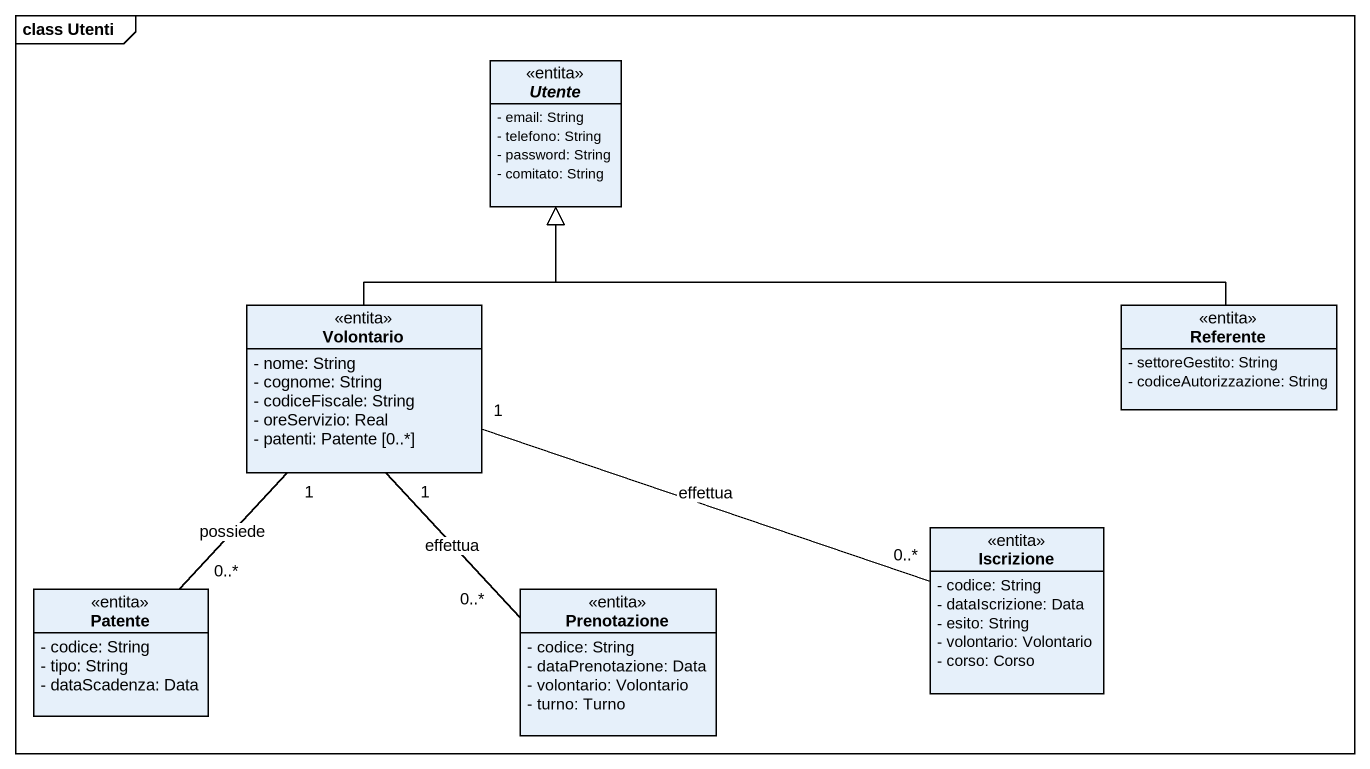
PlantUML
@startuml
mainframe class Utenti
hide circle
hide empty members
skinparam classAttributeIconSize 0
abstract class Utente <<entita>> {
  - email: String
  - telefono: String
  - password: String
  - comitato: String
}
class Volontario <<entita>> {
  - nome: String
  - cognome: String
  - codiceFiscale: String
  - oreServizio: Real
  - patenti: Patente [0..*]
}
class Referente <<entita>> {
  - settoreGestito: String
  - codiceAutorizzazione: String
}
class Patente <<entita>> {
  - codice: String
  - tipo: String
  - dataScadenza: Data
}
class Prenotazione <<entita>> {
  - codice: String
  - dataPrenotazione: Data
  - volontario: Volontario
  - turno: Turno
}
class Iscrizione <<entita>> {
  - codice: String
  - dataIscrizione: Data
  - esito: String
  - volontario: Volontario
  - corso: Corso
}
Volontario -up-|> Utente
Volontario "1" -- "0..*" Patente : possiede
Volontario "1" -- "0..*" Prenotazione : effettua
Volontario "1" -right- "0..*" Iscrizione : effettua
Referente -left-|> Utente
@enduml
